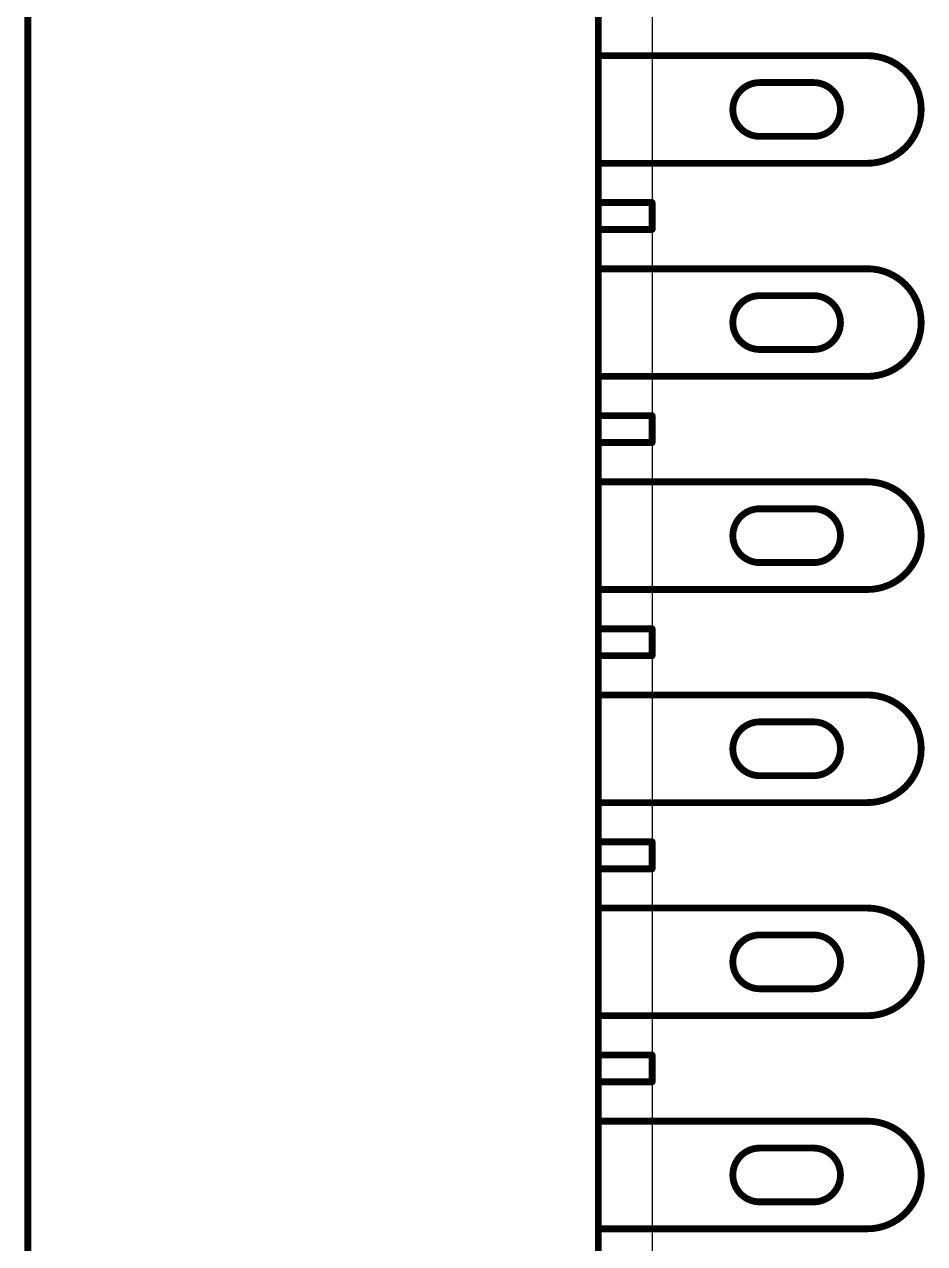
# Model space of a CAD drawing. Extents: x -12 to 55, y -5 to 108.
# Drawn here: x -11.66 to 5.06, y 32.24 to 54.9 of the extents above; entities that cross this region are included whole.
import ezdxf

# ---------------------------------------------------------------- set-up
doc = ezdxf.new("R2010")
doc.units = 0
for name, color, linetype in [('20', 30, 'CONTINUOUS'), ('21', 253, 'CONTINUOUS'), ('22', 143, 'CONTINUOUS'), ('51', 253, 'CONTINUOUS')]:
    doc.layers.add(name, color=color, linetype=linetype)

msp = doc.modelspace()

# ---------------------------------------------------------------- linework, layer by layer
at = {"layer": '20'}
msp.add_line((0, 71), (0, 0), dxfattribs=at)
at = {"layer": '21', "const_width": 0.127}
for points in [[(-11.6, 8), (-11.6, 63)], [(-1, 8.7), (-1, 62.3)], [(0.1, 54.32), (-1, 54.32)], [(0.1, 52.32), (-1, 52.32)], [(0, 51.59), (-1, 51.59)], [(0, 51.09), (0, 51.59)], [(-1, 51.09), (0, 51.09)], [(0.1, 50.36), (-1, 50.36)], [(0.1, 48.36), (-1, 48.36)], [(0, 47.63), (-1, 47.63)], [(0, 47.13), (0, 47.63)], [(-1, 47.13), (0, 47.13)], [(0.1, 46.4), (-1, 46.4)], [(0.1, 44.4), (-1, 44.4)], [(0, 43.67), (-1, 43.67)], [(0, 43.17), (0, 43.67)], [(-1, 43.17), (0, 43.17)], [(0.1, 42.44), (-1, 42.44)], [(0.1, 40.44), (-1, 40.44)], [(0, 39.71), (-1, 39.71)], [(0, 39.21), (0, 39.71)], [(-1, 39.21), (0, 39.21)], [(0.1, 38.48), (-1, 38.48)], [(0.1, 36.48), (-1, 36.48)], [(0, 35.75), (-1, 35.75)], [(0, 35.25), (0, 35.75)], [(-1, 35.25), (0, 35.25)], [(0.1, 34.52), (-1, 34.52)], [(0.1, 32.52), (-1, 32.52)]]:
    msp.add_lwpolyline(points, dxfattribs=at)
at = {"layer": '21', "const_width": 0.0635}
for points in [[(-1, 54.3518, 1), (-1, 54.2882)], [(0.1, 54.2882, 1), (0.1, 54.3518)], [(-1, 52.3518, 1), (-1, 52.2882)], [(0.1, 52.2882, 1), (0.1, 52.3518)], [(-1, 51.6218, 1), (-1, 51.5583)], [(0.0318, 51.59, 1), (-0.0318, 51.59)], [(0, 51.5583, 1), (0, 51.6218)], [(-1, 51.1218, 1), (-1, 51.0583)], [(-0.0318, 51.09, 1), (0.0318, 51.09)], [(0, 51.0583, 1), (0, 51.1218)], [(-1, 50.3918, 1), (-1, 50.3282)], [(0.1, 50.3282, 1), (0.1, 50.3918)], [(-1, 48.3918, 1), (-1, 48.3282)], [(0.1, 48.3282, 1), (0.1, 48.3918)], [(-1, 47.6618, 1), (-1, 47.5983)], [(0.0318, 47.63, 1), (-0.0318, 47.63)], [(0, 47.5983, 1), (0, 47.6618)], [(-1, 47.1618, 1), (-1, 47.0983)], [(-0.0318, 47.13, 1), (0.0318, 47.13)], [(0, 47.0983, 1), (0, 47.1618)], [(-1, 46.4318, 1), (-1, 46.3683)], [(0.1, 46.3683, 1), (0.1, 46.4318)], [(-1, 44.4318, 1), (-1, 44.3682)], [(0.1, 44.3682, 1), (0.1, 44.4318)], [(-1, 43.7018, 1), (-1, 43.6382)], [(0.0318, 43.67, 1), (-0.0318, 43.67)], [(0, 43.6382, 1), (0, 43.7018)], [(-1, 43.2018, 1), (-1, 43.1382)], [(-0.0318, 43.17, 1), (0.0318, 43.17)], [(0, 43.1382, 1), (0, 43.2018)], [(-1, 42.4718, 1), (-1, 42.4083)], [(0.1, 42.4083, 1), (0.1, 42.4718)], [(-1, 40.4718, 1), (-1, 40.4083)], [(0.1, 40.4083, 1), (0.1, 40.4718)], [(-1, 39.7418, 1), (-1, 39.6782)], [(0.0318, 39.71, 1), (-0.0318, 39.71)], [(0, 39.6782, 1), (0, 39.7418)], [(-1, 39.2418, 1), (-1, 39.1782)], [(-0.0318, 39.21, 1), (0.0318, 39.21)], [(0, 39.1782, 1), (0, 39.2418)], [(-1, 38.5118, 1), (-1, 38.4483)], [(0.1, 38.4483, 1), (0.1, 38.5118)], [(-1, 36.5118, 1), (-1, 36.4483)], [(0.1, 36.4483, 1), (0.1, 36.5118)], [(-1, 35.7818, 1), (-1, 35.7182)], [(0.0318, 35.75, 1), (-0.0318, 35.75)], [(0, 35.7182, 1), (0, 35.7818)], [(-1, 35.2818, 1), (-1, 35.2182)], [(-0.0318, 35.25, 1), (0.0318, 35.25)], [(0, 35.2182, 1), (0, 35.2818)], [(-1, 34.5518, 1), (-1, 34.4883)], [(0.1, 34.4883, 1), (0.1, 34.5518)], [(-1, 32.5518, 1), (-1, 32.4883)], [(0.1, 32.4883, 1), (0.1, 32.5518)]]:
    msp.add_lwpolyline(points, format="xyb", dxfattribs=at)
at = {"layer": '22', "const_width": 0.127}
for points in [[(-11.6, 63), (-11.6, 8)], [(-1, 62.3), (-1, 8.7)], [(0.1, 54.32), (-1, 54.32)], [(0.1, 52.32), (-1, 52.32)], [(-1, 51.59), (0, 51.59)], [(0, 51.59), (0, 51.09)], [(0, 51.09), (-1, 51.09)], [(0.1, 50.36), (-1, 50.36)], [(0.1, 48.36), (-1, 48.36)], [(-1, 47.63), (0, 47.63)], [(0, 47.63), (0, 47.13)], [(0, 47.13), (-1, 47.13)], [(0.1, 46.4), (-1, 46.4)], [(0.1, 44.4), (-1, 44.4)], [(-1, 43.67), (0, 43.67)], [(0, 43.67), (0, 43.17)], [(0, 43.17), (-1, 43.17)], [(0.1, 42.44), (-1, 42.44)], [(0.1, 40.44), (-1, 40.44)], [(-1, 39.71), (0, 39.71)], [(0, 39.71), (0, 39.21)], [(0, 39.21), (-1, 39.21)], [(0.1, 38.48), (-1, 38.48)], [(0.1, 36.48), (-1, 36.48)], [(-1, 35.75), (0, 35.75)], [(0, 35.75), (0, 35.25)], [(0, 35.25), (-1, 35.25)], [(0.1, 34.52), (-1, 34.52)], [(0.1, 32.52), (-1, 32.52)]]:
    msp.add_lwpolyline(points, dxfattribs=at)
at = {"layer": '22', "const_width": 0.0635}
for points in [[(-1, 54.3518, 1), (-1, 54.2882)], [(0.1, 54.2882, 1), (0.1, 54.3518)], [(-1, 52.3518, 1), (-1, 52.2882)], [(0.1, 52.2882, 1), (0.1, 52.3518)], [(-1, 51.6218, 1), (-1, 51.5583)], [(0.0318, 51.59, 1), (-0.0318, 51.59)], [(0, 51.5583, 1), (0, 51.6218)], [(-1, 51.1218, 1), (-1, 51.0583)], [(-0.0318, 51.09, 1), (0.0318, 51.09)], [(0, 51.0583, 1), (0, 51.1218)], [(-1, 50.3918, 1), (-1, 50.3282)], [(0.1, 50.3282, 1), (0.1, 50.3918)], [(-1, 48.3918, 1), (-1, 48.3282)], [(0.1, 48.3282, 1), (0.1, 48.3918)], [(-1, 47.6618, 1), (-1, 47.5983)], [(0.0318, 47.63, 1), (-0.0318, 47.63)], [(0, 47.5983, 1), (0, 47.6618)], [(-1, 47.1618, 1), (-1, 47.0983)], [(-0.0318, 47.13, 1), (0.0318, 47.13)], [(0, 47.0983, 1), (0, 47.1618)], [(-1, 46.4318, 1), (-1, 46.3683)], [(0.1, 46.3683, 1), (0.1, 46.4318)], [(-1, 44.4318, 1), (-1, 44.3682)], [(0.1, 44.3682, 1), (0.1, 44.4318)], [(-1, 43.7018, 1), (-1, 43.6382)], [(0.0318, 43.67, 1), (-0.0318, 43.67)], [(0, 43.6382, 1), (0, 43.7018)], [(-1, 43.2018, 1), (-1, 43.1382)], [(-0.0318, 43.17, 1), (0.0318, 43.17)], [(0, 43.1382, 1), (0, 43.2018)], [(-1, 42.4718, 1), (-1, 42.4083)], [(0.1, 42.4083, 1), (0.1, 42.4718)], [(-1, 40.4718, 1), (-1, 40.4083)], [(0.1, 40.4083, 1), (0.1, 40.4718)], [(-1, 39.7418, 1), (-1, 39.6782)], [(0.0318, 39.71, 1), (-0.0318, 39.71)], [(0, 39.6782, 1), (0, 39.7418)], [(-1, 39.2418, 1), (-1, 39.1782)], [(-0.0318, 39.21, 1), (0.0318, 39.21)], [(0, 39.1782, 1), (0, 39.2418)], [(-1, 38.5118, 1), (-1, 38.4483)], [(0.1, 38.4483, 1), (0.1, 38.5118)], [(-1, 36.5118, 1), (-1, 36.4483)], [(0.1, 36.4483, 1), (0.1, 36.5118)], [(-1, 35.7818, 1), (-1, 35.7182)], [(0.0318, 35.75, 1), (-0.0318, 35.75)], [(0, 35.7182, 1), (0, 35.7818)], [(-1, 35.2818, 1), (-1, 35.2182)], [(-0.0318, 35.25, 1), (0.0318, 35.25)], [(0, 35.2182, 1), (0, 35.2818)], [(-1, 34.5518, 1), (-1, 34.4883)], [(0.1, 34.4883, 1), (0.1, 34.5518)], [(-1, 32.5518, 1), (-1, 32.4883)], [(0.1, 32.4883, 1), (0.1, 32.5518)]]:
    msp.add_lwpolyline(points, format="xyb", dxfattribs=at)
at = {"layer": '51', "const_width": 0.127}
for points in [[(0.1, 54.32), (4, 54.32)], [(3, 53.82), (2, 53.82)], [(3, 52.82), (2, 52.82)], [(0.1, 52.32), (4, 52.32)], [(0.1, 50.36), (4, 50.36)], [(3, 49.86), (2, 49.86)], [(3, 48.86), (2, 48.86)], [(0.1, 48.36), (4, 48.36)], [(0.1, 46.4), (4, 46.4)], [(3, 45.9), (2, 45.9)], [(3, 44.9), (2, 44.9)], [(0.1, 44.4), (4, 44.4)], [(0.1, 42.44), (4, 42.44)], [(3, 41.94), (2, 41.94)], [(3, 40.94), (2, 40.94)], [(0.1, 40.44), (4, 40.44)], [(0.1, 38.48), (4, 38.48)], [(3, 37.98), (2, 37.98)], [(3, 36.98), (2, 36.98)], [(0.1, 36.48), (4, 36.48)], [(0.1, 34.52), (4, 34.52)], [(3, 34.02), (2, 34.02)], [(3, 33.02), (2, 33.02)], [(0.1, 32.52), (4, 32.52)]]:
    msp.add_lwpolyline(points, dxfattribs=at)
at = {"layer": '51'}
for points, const_width in [([(0.1, 54.3518, 1), (0.1, 54.2882)], 0.0635), ([(4, 52.32, 1), (4, 54.32)], 0.127), ([(4, 54.3518, 1), (4, 54.2882)], 0.0635), ([(4, 54.2882, 1), (4, 54.3518)], 0.0635), ([(2, 53.82, 1), (2, 52.82)], 0.127), ([(2, 53.8518, 1), (2, 53.7882)], 0.0635), ([(2, 53.7882, 1), (2, 53.8518)], 0.0635), ([(3, 52.82, 1), (3, 53.82)], 0.127), ([(3, 53.8518, 1), (3, 53.7882)], 0.0635), ([(3, 53.7882, 1), (3, 53.8518)], 0.0635), ([(2, 52.8518, 1), (2, 52.7882)], 0.0635), ([(2, 52.7882, 1), (2, 52.8518)], 0.0635), ([(3, 52.8518, 1), (3, 52.7882)], 0.0635), ([(3, 52.7882, 1), (3, 52.8518)], 0.0635), ([(0.1, 52.3518, 1), (0.1, 52.2882)], 0.0635), ([(4, 52.3518, 1), (4, 52.2882)], 0.0635), ([(4, 52.2882, 1), (4, 52.3518)], 0.0635), ([(0.1, 50.3918, 1), (0.1, 50.3282)], 0.0635), ([(4, 50.3918, 1), (4, 50.3282)], 0.0635), ([(4, 48.36, 1), (4, 50.36)], 0.127), ([(4, 50.3282, 1), (4, 50.3918)], 0.0635), ([(2, 49.86, 1), (2, 48.86)], 0.127), ([(2, 49.8918, 1), (2, 49.8282)], 0.0635), ([(2, 49.8282, 1), (2, 49.8918)], 0.0635), ([(3, 49.8918, 1), (3, 49.8282)], 0.0635), ([(3, 48.86, 1), (3, 49.86)], 0.127), ([(3, 49.8282, 1), (3, 49.8918)], 0.0635), ([(2, 48.8918, 1), (2, 48.8282)], 0.0635), ([(2, 48.8282, 1), (2, 48.8918)], 0.0635), ([(3, 48.8918, 1), (3, 48.8282)], 0.0635), ([(3, 48.8282, 1), (3, 48.8918)], 0.0635), ([(0.1, 48.3918, 1), (0.1, 48.3282)], 0.0635), ([(4, 48.3918, 1), (4, 48.3282)], 0.0635), ([(4, 48.3282, 1), (4, 48.3918)], 0.0635), ([(0.1, 46.4318, 1), (0.1, 46.3683)], 0.0635), ([(4, 46.4318, 1), (4, 46.3683)], 0.0635), ([(4, 44.4, 1), (4, 46.4)], 0.127), ([(4, 46.3683, 1), (4, 46.4318)], 0.0635), ([(2, 45.9, 1), (2, 44.9)], 0.127), ([(2, 45.9318, 1), (2, 45.8683)], 0.0635), ([(2, 45.8683, 1), (2, 45.9318)], 0.0635), ([(3, 45.9318, 1), (3, 45.8683)], 0.0635), ([(3, 44.9, 1), (3, 45.9)], 0.127), ([(3, 45.8683, 1), (3, 45.9318)], 0.0635), ([(2, 44.9318, 1), (2, 44.8683)], 0.0635), ([(2, 44.8683, 1), (2, 44.9318)], 0.0635), ([(3, 44.9318, 1), (3, 44.8683)], 0.0635), ([(3, 44.8683, 1), (3, 44.9318)], 0.0635), ([(0.1, 44.4318, 1), (0.1, 44.3682)], 0.0635), ([(4, 44.4318, 1), (4, 44.3682)], 0.0635), ([(4, 44.3682, 1), (4, 44.4318)], 0.0635), ([(0.1, 42.4718, 1), (0.1, 42.4083)], 0.0635), ([(4, 42.4718, 1), (4, 42.4083)], 0.0635), ([(4, 40.44, 1), (4, 42.44)], 0.127), ([(4, 42.4083, 1), (4, 42.4718)], 0.0635), ([(2, 41.94, 1), (2, 40.94)], 0.127), ([(2, 41.9718, 1), (2, 41.9083)], 0.0635), ([(2, 41.9083, 1), (2, 41.9718)], 0.0635), ([(3, 41.9718, 1), (3, 41.9083)], 0.0635), ([(3, 40.94, 1), (3, 41.94)], 0.127), ([(3, 41.9083, 1), (3, 41.9718)], 0.0635), ([(2, 40.9718, 1), (2, 40.9083)], 0.0635), ([(2, 40.9083, 1), (2, 40.9718)], 0.0635), ([(3, 40.9718, 1), (3, 40.9083)], 0.0635), ([(3, 40.9083, 1), (3, 40.9718)], 0.0635), ([(0.1, 40.4718, 1), (0.1, 40.4083)], 0.0635), ([(4, 40.4718, 1), (4, 40.4083)], 0.0635), ([(4, 40.4083, 1), (4, 40.4718)], 0.0635), ([(0.1, 38.5118, 1), (0.1, 38.4483)], 0.0635), ([(4, 38.5118, 1), (4, 38.4483)], 0.0635), ([(4, 36.48, 1), (4, 38.48)], 0.127), ([(4, 38.4483, 1), (4, 38.5118)], 0.0635), ([(2, 37.98, 1), (2, 36.98)], 0.127), ([(2, 38.0118, 1), (2, 37.9483)], 0.0635), ([(2, 37.9483, 1), (2, 38.0118)], 0.0635), ([(3, 38.0118, 1), (3, 37.9483)], 0.0635), ([(3, 36.98, 1), (3, 37.98)], 0.127), ([(3, 37.9483, 1), (3, 38.0118)], 0.0635), ([(2, 37.0118, 1), (2, 36.9483)], 0.0635), ([(2, 36.9483, 1), (2, 37.0118)], 0.0635), ([(3, 37.0118, 1), (3, 36.9483)], 0.0635), ([(3, 36.9483, 1), (3, 37.0118)], 0.0635), ([(0.1, 36.5118, 1), (0.1, 36.4483)], 0.0635), ([(4, 36.5118, 1), (4, 36.4483)], 0.0635), ([(4, 36.4483, 1), (4, 36.5118)], 0.0635), ([(0.1, 34.5518, 1), (0.1, 34.4883)], 0.0635), ([(4, 34.5518, 1), (4, 34.4883)], 0.0635), ([(4, 32.52, 1), (4, 34.52)], 0.127), ([(4, 34.4883, 1), (4, 34.5518)], 0.0635), ([(2, 34.02, 1), (2, 33.02)], 0.127), ([(2, 34.0518, 1), (2, 33.9883)], 0.0635), ([(2, 33.9883, 1), (2, 34.0518)], 0.0635), ([(3, 34.0518, 1), (3, 33.9883)], 0.0635), ([(3, 33.02, 1), (3, 34.02)], 0.127), ([(3, 33.9883, 1), (3, 34.0518)], 0.0635), ([(2, 33.0518, 1), (2, 32.9883)], 0.0635), ([(2, 32.9883, 1), (2, 33.0518)], 0.0635), ([(3, 33.0518, 1), (3, 32.9883)], 0.0635), ([(3, 32.9883, 1), (3, 33.0518)], 0.0635), ([(0.1, 32.5518, 1), (0.1, 32.4883)], 0.0635), ([(4, 32.5518, 1), (4, 32.4883)], 0.0635), ([(4, 32.4883, 1), (4, 32.5518)], 0.0635)]:
    msp.add_lwpolyline(points, format="xyb", dxfattribs=dict(at, const_width=const_width))

doc.saveas('drawing.dxf')
